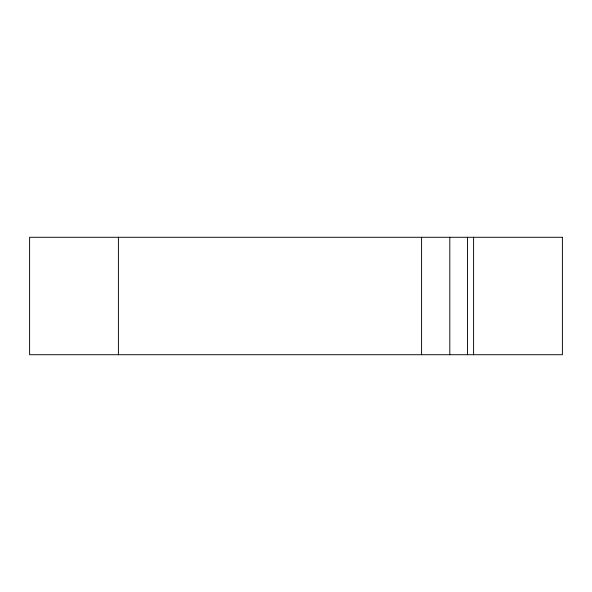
<?xml version="1.0" encoding="UTF-8"?>
<svg xmlns="http://www.w3.org/2000/svg" width="592" height="592" viewBox="0 0 592 592"><rect width="100%" height="100%" fill="white"/><g stroke="black" fill="none" stroke-linecap="round" stroke-linejoin="round"><path stroke-width="0.89" d="M473.6 237.281L473.6 354.719M467.547 237.281L467.547 354.719M449.809 237.281L449.809 354.719M421.585 237.281L421.585 354.719M118.4 237.281L118.4 354.719M562.4 237.281L29.6 237.281L29.6 354.719L562.4 354.719L562.4 237.281"/></g></svg>
